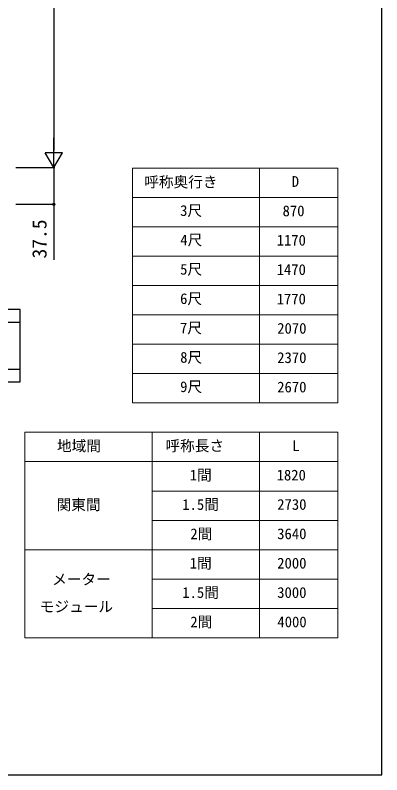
# Model space of a CAD drawing. Units: millimetres, scale not verified. Extents: x -875 to 875, y -1304 to 1297.
# Drawn here: x 500 to 875, y -1304 to -528 of the extents above; entities that cross this region are included whole.
import ezdxf
from ezdxf.enums import TextEntityAlignment as Align

# ---------------------------------------------------------------- set-up
doc = ezdxf.new("R2010")
doc.units = ezdxf.units.MM
doc.header["$LTSCALE"] = 8
doc.layers.add('0-1_TABLE1', color=7, linetype='Continuous', lineweight=18)
for name, color, linetype in [('0-6_YKK_13', 4, 'Continuous'), ('0-8_YKK_D', 6, 'Continuous'), ('0-9_YKK_ZWAK', 7, 'Continuous')]:
    doc.layers.add(name, color=color, linetype=linetype)
doc.styles.add('ＭＳ ゴシック', font='')
doc.styles.get('ＭＳ ゴシック').set_extended_font_data('MS Gothic')

msp = doc.modelspace()

# ---------------------------------------------------------------- linework, layer by layer
at = {"layer": '0-1_TABLE1'}
for p, q in [((620, -684.2), (830, -684.2)), ((620, -684.2), (620, -924.2)), ((750, -684.2), (750, -924.2)), ((830, -684.2), (830, -924.2)), ((620, -714.2), (830, -714.2)), ((620, -744.2), (830, -744.2)), ((620, -774.2), (830, -774.2)), ((620, -804.2), (830, -804.2)), ((620, -834.2), (830, -834.2)), ((620, -864.2), (830, -864.2)), ((620, -894.2), (830, -894.2)), ((620, -924.2), (830, -924.2)), ((510, -954.2), (830, -954.2)), ((510, -954.2), (510, -1164.2)), ((640, -954.2), (640, -1164.2)), ((750, -954.2), (750, -1164.2)), ((830, -954.2), (830, -1164.2)), ((510, -984.2), (830, -984.2)), ((640, -1014.2), (830, -1014.2)), ((640, -1044.2), (830, -1044.2)), ((510, -1074.2), (830, -1074.2)), ((640, -1104.2), (830, -1104.2)), ((640, -1134.2), (830, -1134.2)), ((510, -1164.2), (830, -1164.2))]:
    msp.add_line(p, q, dxfattribs=at)
at = {"layer": '0-6_YKK_13'}
for p, q in [((475.89, -841.702), (504.101, -841.702)), ((475.89, -889.702), (504.101, -889.702))]:
    msp.add_line(p, q, dxfattribs=at)
msp.add_lwpolyline([(504.995, -828.702), (464.995, -828.702), (464.995, -902.702), (504.995, -902.702)], close=True, dxfattribs=at)
at = {"layer": '0-8_YKK_D'}
for p, q in [((539.499, -201.204), (539.499, -666.204)), ((539.499, -683.704), (539.499, -653.393)), ((539.499, -683.704), (530.749, -668.548)), ((548.249, -668.548), (530.749, -668.548)), ((539.499, -683.704), (548.249, -668.548)), ((500.499, -683.704), (540.499, -683.704)), ((500.499, -683.704), (540.499, -683.704)), ((500.499, -721.204), (540.499, -721.204))]:
    msp.add_line(p, q, dxfattribs=at)
msp.add_lwpolyline([(539.499, -683.704), (539.499, -721.204), (539.499, -778.095)], dxfattribs=at)
msp.add_circle((539.499, -721.204), 1.075, dxfattribs=at)
at = {"layer": '0-9_YKK_ZWAK'}
msp.add_lwpolyline([(-875, -1304.2), (875, -1304.2), (875, 1245.8)], dxfattribs=at)

# ---------------------------------------------------------------- texts
at = {"layer": '0-1_TABLE1', "style": 'ＭＳ ゴシック'}
for s, p in [('呼称奥行き', (631.946, -707.169)), ('D', (782.884, -706.7)), ('3尺', (668.722, -736.402)), ('870', (773.509, -736.7)), ('4尺', (668.892, -766.402)), ('1170', (767.415, -766.7)), ('5尺', (668.722, -796.402)), ('1470', (767.415, -796.7)), ('6尺', (668.679, -826.402)), ('1770', (767.415, -826.7)), ('7尺', (668.551, -856.402)), ('2070', (768.011, -856.7)), ('8尺', (668.764, -886.402)), ('2370', (768.011, -886.7)), ('9尺', (668.679, -916.402)), ('2670', (768.011, -916.7)), ('地域間', (542.741, -976.913)), ('呼称長さ', (653.665, -976.743)), ('L', (783.395, -976.7)), ('1間', (678.551, -1006.743)), ('1820', (767.415, -1006.7)), ('関東間', (542.315, -1036.998)), ('1.5間', (670.881, -1036.743)), ('2730', (768.011, -1036.7)), ('2間', (679.148, -1066.743)), ('3640', (768.011, -1066.7)), ('1間', (678.551, -1096.743)), ('2000', (768.011, -1096.7)), ('メーター', (537.798, -1113.177)), ('1.5間', (670.881, -1126.743)), ('3000', (768.011, -1126.7)), ('モジュール', (525.057, -1141.16)), ('2間', (679.148, -1156.743)), ('4000', (768.182, -1156.7))]:
    msp.add_text(s, height=11, dxfattribs=at).set_placement(p, align=Align.BOTTOM_LEFT)
at = {"layer": '0-8_YKK_D', "style": 'ＭＳ ゴシック'}
msp.add_text('37.5', height=14.66, rotation=90, dxfattribs=at).set_placement((536.499, -776.572), align=Align.BOTTOM_LEFT)

doc.saveas('drawing.dxf')
